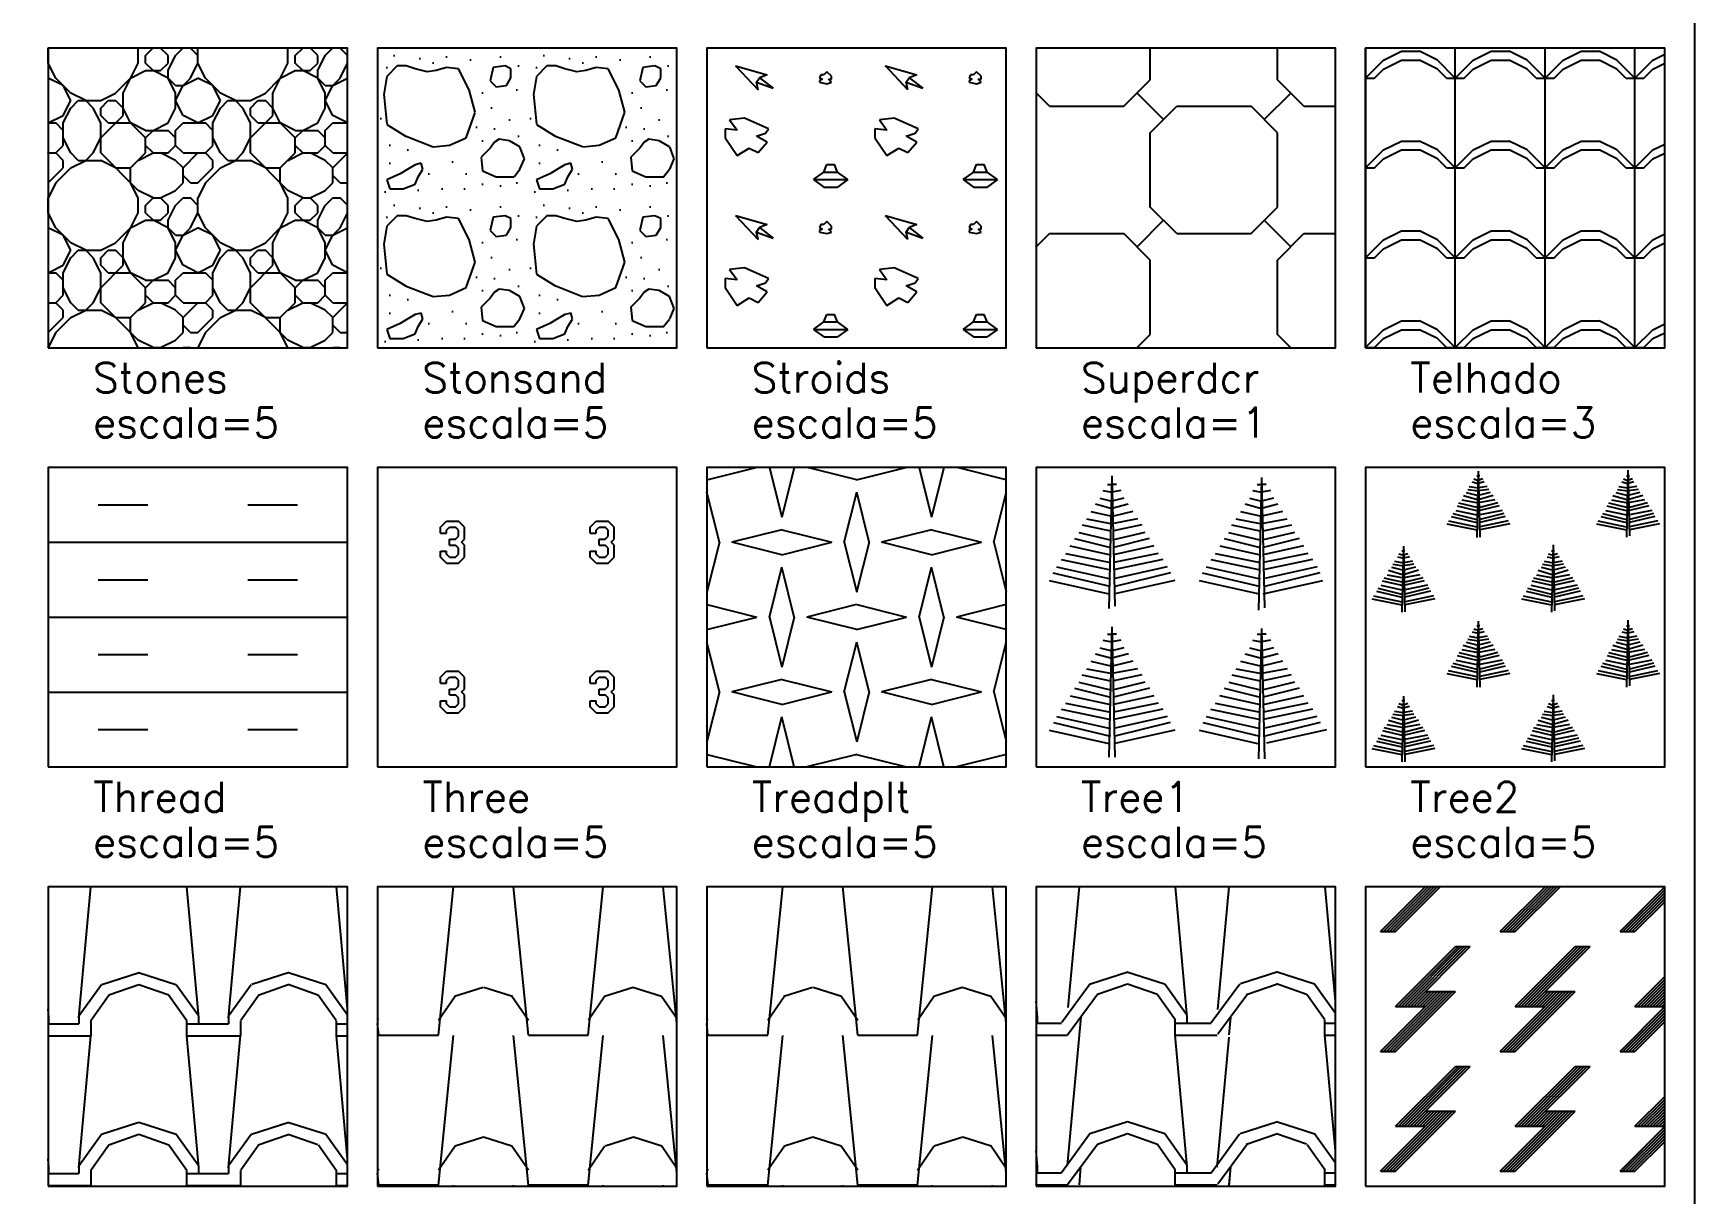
# Model space of a CAD drawing. Header units: inches. Extents: x -1 to 462, y -162 to 137.
# Drawn here: x 164.5 to 220, y -130.2 to -91.5 of the extents above; entities that cross this region are included whole.
import ezdxf

# ---------------------------------------------------------------- set-up
doc = ezdxf.new("R2010")
doc.units = ezdxf.units.IN
doc.header["$MEASUREMENT"] = 0
doc.layers.add('FORMATO', color=7, linetype='Continuous', plot=False)
for name, color, linetype in [('HATCH', 7, 'Continuous'), ('RECTANGLE', 7, 'Continuous'), ('TEXT', 5, 'Continuous')]:
    doc.layers.add(name, color=color, linetype=linetype)
doc.styles.add('nr', font='simplex.shx')

msp = doc.modelspace()

# ---------------------------------------------------------------- hatches: boundary and pattern name
at = {"layer": 'HATCH'}
h = msp.add_hatch(dxfattribs=at)
h.set_pattern_fill('STONES', color=256, scale=5, style=0)
h.set_pattern_definition([(0, (168.5, -102), (0, 5), [0.25, -0.75, 0.25, -3.75]), (0, (169.75, -101.5), (0, 5), [0.25, -4.75]), (0, (167.25, -101), (0, 5), [0.5, -4.5]), (0, (166, -100.75), (0, 5), [0.75, -4.25]), (0, (168.5, -100.5), (0, 5), [0.5, -0.5, 0.75, -3.25]), (0, (168.25, -99.75), (0, 5), [0.75, -4.25]), (0, (167, -99.5), (0, 5), [0.75, -1.75, 0.75, -1.75]), (0, (166, -98.75), (0, 5), [0.75, -0.25, 0.25, -3.75]), (0, (169.25, -98.25), (0, 5), [0.25, -4.75]), (0, (168.25, -97.75), (0, 5), [0.5, -4.5]), (90, (165, -97.5), (-5, 3.061515884555943e-16), [0.5, -4.5]), (90, (165.5, -101), (-5, 3.061515884555943e-16), [0.25, -0.5, 0.75, -3.5]), (90, (166.75, -100.5), (-5, 3.061515884555943e-16), [1, -0.25, 0.25, -3.5]), (90, (167.5, -99.25), (-5, 3.061515884555943e-16), [0.75, -4.25]), (90, (167.75, -101.5), (-5, 3.061515884555943e-16), [0.5, -4.5]), (90, (168, -97.5), (-5, 3.061515884555943e-16), [0.5, -4.5]), (90, (168.25, -100.5), (-5, 3.061515884555943e-16), [0.5, -2.5, 0.25, -1.75]), (90, (169, -98), (-5, 3.061515884555943e-16), [0.25, -0.25, 0.25, -4.25]), (90, (169.25, -100.25), (-5, 3.061515884555943e-16), [0.5, -0.75, 0.5, -3.25]), (90, (169.5, -101.5), (-5, 3.061515884555943e-16), [0.5, -4.5]), (45, (165.25, -101.5), (5.551115123125783e-16, 5.000000000095124), [0.707105, -1.4142135, 1.06066, -3.88908931]), (45, (165, -101.5), (5.551115123125783e-16, 5.000000000095124), [0.7071067809999999, -6.36396103]), (45, (167.75, -101), (5.551115123125783e-16, 5.000000000095124), [0.7071067809999999, -6.36396103]), (45, (167.25, -98.5), (5.551115123125783e-16, 5.000000000095124), [0.7071067809999999, -6.36396103]), (45, (169.5, -101), (5.551115123125783e-16, 5.000000000095124), [0.7071067809999999, -6.36396103]), (45, (165.25, -100.5), (5.551115123125783e-16, 5.000000000095124), [0.3535533906, -6.717514420000001]), (45, (165.75, -99), (5.551115123125783e-16, 5.000000000095124), [0.3535533906, -6.717514420000001]), (45, (166.25, -100.75), (5.551115123125783e-16, 5.000000000095124), [0.3535533906, -6.717514420000001]), (45, (166.75, -99), (5.551115123125783e-16, 5.000000000095124), [0.3535533906, -6.717514420000001]), (45, (168.25, -100), (5.551115123125783e-16, 5.000000000095124), [0.3535533906, -6.717514420000001]), (45, (168.25, -97.25), (5.551115123125783e-16, 5.000000000095124), [0.3535533906, -6.717514420000001]), (45, (168.75, -97.75), (5.551115123125783e-16, 5.000000000095124), [0.3535533906, -6.717514420000001]), (45, (169, -100.5), (5.551115123125783e-16, 5.000000000095124), [0.3535533906, -6.717514420000001]), (45, (169.25, -101.75), (5.551115123125783e-16, 5.000000000095124), [0.3535533906, -6.717514420000001]), (45, (169.25, -99.75), (5.551115123125783e-16, 5.000000000095124), [0.3535533906, -6.717514420000001]), (45, (169.25, -97.25), (5.551115123125783e-16, 5.000000000095124), [0.3535533906, -6.717514420000001]), (45, (169.5, -98.25), (5.551115123125783e-16, 5.000000000095124), [0.3535533906, -6.717514420000001]), (135, (168.5, -97.75), (-5.000000000095124, 5.551115123125783e-16), [0.3535533906, -6.717514420000001]), (135, (169, -97.25), (-5.000000000095124, 5.551115123125783e-16), [0.3535533906, -6.717514420000001]), (135, (169.25, -98.25), (-5.000000000095124, 5.551115123125783e-16), [0.3535533906, -6.717514420000001]), (135, (170, -97.25), (-5.000000000095124, 5.551115123125783e-16), [0.3535533906, -6.717514420000001]), (135, (167.5, -99), (-5.000000000095124, 5.551115123125783e-16), [0.3535533906, -6.717514420000001]), (135, (167, -99.5), (-5.000000000095124, 5.551115123125783e-16), [0.3535533906, -6.717514420000001]), (135, (165.5, -100.75), (-5.000000000095124, 5.551115123125783e-16), [0.3535533906, -6.717514420000001]), (135, (166, -100.75), (-5.000000000095124, 5.551115123125783e-16), [0.3535533906, -6.717514420000001]), (135, (166.5, -99), (-5.000000000095124, 5.551115123125783e-16), [0.3535533906, -6.717514420000001]), (135, (165.5, -99.75), (-5.000000000095124, 5.551115123125783e-16), [0.3535533906, -6.717514420000001]), (135, (168.5, -100.5), (-5.000000000095124, 5.551115123125783e-16), [0.3535533906, -6.717514420000001]), (135, (169.25, -100), (-5.000000000095124, 5.551115123125783e-16), [0.3535533906, -6.717514420000001]), (135, (169.5, -101), (-5.000000000095124, 5.551115123125783e-16), [0.3535533906, -6.717514420000001]), (135, (169.5, -100.5), (-5.000000000095124, 5.551115123125783e-16), [0.3535533906, -6.717514420000001]), (135, (169.75, -101.5), (-5.000000000095124, 5.551115123125783e-16), [0.3535533906, -6.717514420000001]), (135, (165.75, -98.5), (-5.000000000095124, 5.551115123125783e-16), [0.7071067809999999, -6.36396103]), (135, (168.25, -100), (-5.000000000095124, 5.551115123125783e-16), [0.7071067809999999, -6.36396103]), (135, (168, -101.75), (-5.000000000095124, 5.551115123125783e-16), [1.767766953, -5.30330086]), (26.56505119999999, (165, -99.5), (5.00000000000047, 2.000322685269396e-09), [0.5589999999999999, -10.62133989]), (26.56505119999999, (165.75, -101), (5.00000000000047, 2.000322685269396e-09), [0.5589999999999999, -10.62133989]), (26.56505119999999, (166.75, -98.75), (5.00000000000047, 2.000322685269396e-09), [0.5589999999999999, -10.62133989]), (26.56505119999999, (168.75, -102), (5.00000000000047, 2.000322685269396e-09), [0.5589999999999999, -10.62133989]), (26.56505119999999, (168, -100.75), (5.00000000000047, 2.000322685269396e-09), [0.5589999999999999, -10.62133989]), (26.56505119999999, (168.5, -99.75), (5.00000000000047, 2.000322685269396e-09), [0.5589999999999999, -10.62133989]), (26.56505119999999, (167.75, -98), (5.00000000000047, 2.000322685269396e-09), [0.5589999999999999, -10.62133989]), (26.56505119999999, (169.5, -98.25), (5.00000000000047, 2.000322685269396e-09), [0.5589999999999999, -10.62133989]), (63.43494880000001, (165.5, -99.5), (2.000322407713639e-09, 5.000000000000471), [0.5589999999999999, -10.62133989]), (63.43494880000001, (165.5, -99.25), (2.000322407713639e-09, 5.000000000000471), [0.5589999999999999, -10.62133989]), (63.43494880000001, (167.5, -98.5), (2.000322407713639e-09, 5.000000000000471), [1.118, -10.062339885]), (63.43494880000001, (169.25, -98.75), (2.000322407713639e-09, 5.000000000000471), [0.5589999999999999, -10.62133989]), (63.43494880000001, (169, -99.5), (2.000322407713639e-09, 5.000000000000471), [0.5589999999999999, -10.62133989]), (63.43494880000001, (166.5, -100.5), (2.000322407713639e-09, 5.000000000000471), [0.5589999999999999, -10.62133989]), (63.43494880000001, (169, -97.75), (2.000322407713639e-09, 5.000000000000471), [0.5589999999999999, -10.62133989]), (63.43494880000001, (169.75, -98), (2.000322407713639e-09, 5.000000000000471), [0.5589999999999999, -10.62133989]), (116.5650512, (165.25, -98), (-2.000324073048176e-09, 5.00000000000047), [0.5589999999999998, -10.62133989]), (116.5650512, (168, -102), (-2.000324073048176e-09, 5.00000000000047), [0.5589999999999998, -10.62133989]), (116.5650512, (165.75, -98.75), (-2.000324073048176e-09, 5.00000000000047), [0.5589999999999998, -10.62133989]), (116.5650512, (169.5, -99.25), (-2.000324073048176e-09, 5.00000000000047), [0.5589999999999998, -10.62133989]), (116.5650512, (167.75, -99.5), (-2.000324073048176e-09, 5.00000000000047), [0.5589999999999998, -10.62133989]), (116.5650512, (169.25, -98.5), (-2.000324073048176e-09, 5.00000000000047), [0.5589999999999998, -10.62133989]), (116.5650512, (166.75, -99.5), (-2.000324073048176e-09, 5.00000000000047), [0.5589999999999998, -10.62133989]), (116.5650512, (165.75, -100.5), (-2.000324073048176e-09, 5.00000000000047), [0.5589999999999998, -10.62133989]), (153.4349488, (165.5, -98.25), (-5.00000000000047, 2.000322962825152e-09), [0.5589999999999999, -10.62133989]), (153.4349488, (167.25, -101), (-5.00000000000047, 2.000322962825152e-09), [0.5589999999999999, -10.62133989]), (153.4349488, (166.25, -98.75), (-5.00000000000047, 2.000322962825152e-09), [0.5589999999999999, -10.62133989]), (153.4349488, (169.25, -100.75), (-5.00000000000047, 2.000322962825152e-09), [0.5589999999999999, -10.62133989]), (153.4349488, (168.5, -102), (-5.00000000000047, 2.000322962825152e-09), [0.5589999999999999, -10.62133989]), (153.4349488, (169, -98), (-5.00000000000047, 2.000322962825152e-09), [0.5589999999999999, -10.62133989]), (153.4349488, (168.25, -99.75), (-5.00000000000047, 2.000322962825152e-09), [0.5589999999999999, -10.62133989]), (153.4349488, (165.5, -98.25), (-5.00000000000047, 2.000322962825152e-09), [0.5589999999999999, -10.62133989]), (153.4349488, (170, -99.5), (-5.00000000000047, 2.000322962825152e-09), [0.5589999999999999, -10.62133989]), (243.4349488, (165.25, -101.5), (-2.000321019934859e-09, -5.00000000000047), [0.5589999999999999, -10.62133989])])
h.paths.add_polyline_path([(165, -102), (175, -102), (175, -92), (165, -92)])
h = msp.add_hatch(dxfattribs=at)
h.set_pattern_fill('STONSAND', color=256, scale=5, style=0, pattern_type=2)
h.set_pattern_definition([(0, (177.35, -101.75), (0, 5), [0, -5]), (0, (178.9, -101.7), (0, 5), [0, -5]), (0, (180.7, -99.95), (0, 5), [0, -5]), (0, (180.1, -97.3), (0, 5), [0, -5]), (0, (180.7, -97.6), (0, 5), [0, -5]), (0, (180.65, -98.4), (0, 5), [0, -5]), (0, (179.1, -97.4), (0, 5), [0, -5]), (0, (178.3, -97.3), (0, 5), [0, -5]), (0, (177.85, -97.5), (0, 5), [0, -5]), (0, (177.4, -97.35), (0, 5), [0, -5]), (0, (179.5, -98.5), (0, 5), [0, -5]), (0, (179.8, -99), (0, 5), [0, -5]), (0, (180.4, -99.4), (0, 5), [0, -5]), (0, (179.9, -99.7), (0, 5), [0, -5]), (0, (179.5, -100.1), (0, 5), [0, -5]), (0, (179.3, -99.65), (0, 5), [0, -5]), (0, (176.25, -101.8), (0, 5), [0, -5]), (0, (176.1, -99.35), (0, 5), [0, -5]), (0, (176.55, -97.25), (0, 5), [0, -5]), (0, (176.3, -97.65), (0, 5), [0, -5]), (0, (176.4, -100.25), (0, 5), [0, -5]), (0, (177, -100.4), (0, 5), [0, -5]), (0, (176.4, -100.85), (0, 5), [0, -5]), (0, (178.15, -101.7), (0, 5), [0, -5]), (0, (180.65, -101.5), (0, 5), [0, -5]), (0, (180.1, -101.6), (0, 5), [0, -5]), (0, (179.5, -101.55), (0, 5), [0, -5]), (0, (178.95, -101.2), (0, 5), [0, -5]), (0, (178.5, -100.8), (0, 5), [0, -5]), (0, (177.7, -101.2), (0, 5), [0, -5]), (203.9625, (176.75, -101.2), (-10.00000025444148, -5.000004563287456), [0.492445, -48.751845]), (210.9638, (177, -101.05), (-14.99999011143999, -10.00001241770366), [0.2915499999999999, -28.86320999999999]), (210.9638, (177.25, -100.9), (-14.99999011143999, -10.00001241770366), [0.2915499999999999, -28.86320999999999]), (194.0362, (177.45, -100.85), (-15.0000027299487, -4.999990286806225), [0.2061549999999999, -20.409375]), (104.0362, (177.5, -101.05), (-4.999990286806223, 15.0000027299487), [0.206155, -20.409375]), (59.03620000000001, (177.35, -101.3), (5.000006819261495, 9.999998959523122), [0.2915499999999999, -28.86320999999999]), (68.1986, (177.25, -101.55), (4.999999552503244, 15.00000136505385), [0.26926, -26.656565]), (20.556, (176.85, -101.7), (25.00000922271211, 9.999979982107936), [0.4272, -42.29281999999998]), (0, (176.4, -101.7), (5, 5), [0.45, -4.55]), (288.4349, (176.3, -101.4), (4.99999201611354, -10.00000217296481), [0.31623, -15.49516]), (187.125, (180.25, -97.6), (-35.00000189922642, -4.999991409469834), [0.403115, -39.908175]), (153.4349, (180.45, -97.7), (-5.00000005031209, 2.024535762923385e-06), [0.223605, -10.956735]), (90, (180.45, -98), (-4.999999999999999, 5), [0.3, -4.699999999999999]), (59.03620000000001, (180.3, -98.25), (5.000006819261495, 9.999998959523122), [0.2915499999999999, -28.86320999999999]), (8.1301, (179.95, -98.3), (29.9999988823056, 4.999996779077716), [0.353555, -35.00178500000001]), (315, (179.75, -98.1), (5.00000154724476, -1.110223024625157e-15), [0.282845, -6.788225]), (257.4712, (179.85, -97.65), (-4.999998015224458, -25.00000160204548), [0.460975, -45.636745]), (233.1301, (179.9, -100.15), (-10.00000061631659, -14.99999958912225), [0.25, -24.75]), (213.6901, (180.05, -100.05), (-4.999995397357017, -5.000001065140751), [0.18028, -17.84748]), (171.8699, (180.4, -100.1), (-4.999997304604127, 1.20877480844217e-06), [0.353555, -35.00178500000001]), (150.2551, (180.75, -100.3), (-9.999998059873885, 5.000001559876611), [0.403115, -39.908175]), (110.556, (180.9, -100.7), (-9.999979982107936, 25.00000922271211), [0.4272, -42.29281999999999]), (66.80140000000002, (180.75, -101.05), (10.00000662632428, 24.99999865333537), [0.38079, -37.698075]), (51.3402, (180.55, -101.3), (14.99999500082964, 20.0000014192996), [0.320155, -31.695465]), (0, (179.95, -101.3), (5, 5), [0.6, -4.4]), (336.0375, (179.5, -101.1), (34.99999680256443, -15.0000044985495), [0.4924449999999999, -48.751845]), (276.3402, (179.45, -100.65), (5.000007894798452, -39.99999701303211), [0.45277, -44.824155]), (225, (179.75, -100.35), (-5.551115123125783e-16, -5.000001547244761), [0.424265, -6.646805000000001]), (180, (176.95, -97.6), (-5.000000000000001, -4.999999999999999), [0.3, -4.699999999999999]), (161.5651, (177.25, -97.7), (-4.999998956178978, -5.841741639311948e-06), [0.3162300000000001, -15.49516]), (165.9638, (177.65, -97.8), (-5.000002879359164, -5.005972489174892e-06), [0.41231, -20.20322]), (189.4623, (177.95, -97.75), (-25.00000386847653, -4.999990696012177), [0.30414, -30.109675]), (195.9454, (178.3, -97.65), (-14.99999918361238, -5.000003209586752), [0.364005, -36.036545]), (172.875, (178.7, -97.7), (-5.00000077627173, -2.667058394897892e-06), [0.403115, -39.908175]), (116.5651, (179.05, -98.4), (-5.000006546981903, 4.999995789704538), [0.782625, -10.397715]), (104.9314, (179.25, -99.15), (-14.99998476989071, 55.00000267462763), [0.7762100000000001, -76.84466499999999]), (70.56, (178.95, -100), (4.999990777354507, 15.00000244802963), [0.9013899999999998, -89.23739499999998]), (24.444, (178.4, -100.25), (9.999995661892498, 5.000009972245676), [0.60415, -59.81108]), (5.194400000000001, (177.85, -100.3), (50.00000335022446, 4.999976123497246), [0.5522699999999999, -54.674535]), (338.7495, (176.95, -99.95), (65.0000021684466, -24.99999386131201), [0.96566, -95.60038]), (328.3925, (176.3, -99.55), (25.00000071503945, -15.00000014426757), [0.7632149999999999, -75.55846999999999]), (275.7106, (176.2, -98.55), (5.000006573331436, -44.99999711747927), [1.00499, -49.24439]), (260.5377, (176.3, -97.95), (1.93801598491472e-06, -5.00000038609211), [0.608275, -29.805535]), (225, (176.65, -97.6), (-5.551115123125783e-16, -5.000001547244761), [0.494975, -6.576095])])
h.paths.add_polyline_path([(176, -102), (186, -102), (186, -92), (176, -92)])
h = msp.add_hatch(dxfattribs=at)
h.set_pattern_fill('STROIDS', color=256, scale=5, style=0, pattern_type=2)
h.set_pattern_definition([(305.5377, (187.75, -99.4), (15.00000786765314, -19.99999124013668), [0.430115, -42.58150999999999]), (172.875, (188, -99.75), (35.00000189922642, -4.999991409469827), [0.403115, -39.908175]), (270, (187.6, -99.7), (4.999999999999999, -5.000000000000001), [0.3, -4.699999999999999]), (303.6901, (187.6, -100), (-5.000006672535954, 9.999997788855802), [0.7211099999999999, -17.306645]), (32.00540000000001, (188, -100.6), (-24.99999472393775, -15.00000552688847), [0.4717, -46.698205]), (333.4349, (188.4, -100.35), (-4.999995789704538, 5.000006546981903), [0.33541, -10.84493]), (49.3987, (188.7, -100.5), (25.00000210618546, 29.99999509077873), [0.460975, -45.636745]), (150.2551, (189, -100.15), (24.99999650421557, -15.00001048956497), [0.403115, -39.908175]), (18.4349, (188.65, -99.95), (10.00000217296481, 4.99999201611354), [0.31623, -15.49516]), (56.3099, (188.95, -99.85), (5.000006672535959, 9.9999977888558), [0.18028, -17.84748]), (156.3706, (189.05, -99.7), (44.9999902885254, -20.00001755148342), [0.87321, -86.448035]), (185.7106, (188.25, -99.35), (-44.99999711747926, -5.00000657333146), [0.502495, -49.746885]), (0, (190.55, -101.4), (5, 5), [1.15, -3.85]), (324.4623, (190.55, -101.4), (-19.99999124013668, 15.00000786765314), [0.430115, -42.58150999999999]), (35.53769999999999, (190.55, -101.4), (19.99999124013667, 15.00000786765315), [0.430115, -42.58150999999999]), (144.4623, (191.7, -101.4), (19.99999124013667, -15.00000786765315), [0.430115, -42.58150999999999]), (215.5377, (191.7, -101.4), (-19.99999124013667, -15.00000786765316), [0.430115, -42.58150999999999]), (0, (190.9, -101.65), (5, 5), [0.45, -4.55]), (0, (190.9, -101.15), (5, 5), [0.45, -4.55]), (111.8014, (191.35, -101.15), (4.999999552503246, -15.00000136505385), [0.2692599999999999, -26.656565]), (68.1986, (190.9, -101.15), (4.999999552503244, 15.00000136505385), [0.26926, -26.656565]), (0, (191, -100.9), (5, 5), [0.25, -4.75]), (18.4349, (191, -98.2), (10.00000217296481, 4.99999201611354), [0.158115, -15.653275]), (348.6901, (190.75, -98.15), (-20.00000376115476, 4.999988160808042), [0.25495, -25.240145]), (270, (190.75, -98.1), (4.999999999999999, -5.000000000000001), [0.05, -4.95]), (206.5651, (190.85, -98.05), (-4.999995789704538, -5.000006546981903), [0.111805, -11.068535]), (333.4349, (190.75, -98), (-4.999995789704538, 5.000006546981903), [0.111805, -11.068535]), (243.4349, (190.8, -97.9), (5.000006546981903, 4.999995789704539), [0.111805, -11.068535]), (180, (190.9, -97.9), (-5.000000000000001, -4.999999999999999), [0.1, -4.9]), (225, (191, -97.8), (-5.551115123125783e-16, -5.000001547244761), [0.14142, -6.929645000000001]), (135, (191.15, -97.95), (-5.00000154724476, 0), [0.21213, -6.858935000000001]), (90, (191.15, -98.05), (-4.999999999999999, 5), [0.1, -4.9]), (0, (191.05, -98.05), (5, 5), [0.1, -4.9]), (135, (191.15, -98.15), (-5.00000154724476, 0), [0.14142, -6.929645000000001]), (344.0546, (187.95, -97.6), (20.00000063326075, -4.999999446481906), [1.092015, -35.30853500000001]), (201.8014, (189, -97.9), (15.00000136505385, 4.999999552503245), [0.26926, -26.656565]), (313.1524, (187.95, -97.6), (-70.00001416941095, 74.99998768754278), [1.096585, -108.561975]), (101.3099, (188.7, -98.4), (-4.999988160808027, 20.00000376115476), [0.25495, -25.240145]), (56.3099, (188.65, -98.15), (5.000006672535959, 9.9999977888558), [0.18028, -17.84748]), (340.0169000000001, (188.65, -98.15), (-40.00000329407536, 14.99999726998596), [0.585235, -57.938265]), (322.125, (188.75, -98), (-24.99999549693607, 20.00000932445973), [0.57009, -56.438685])])
h.paths.add_polyline_path([(187, -102), (197, -102), (197, -92), (187, -92)])
h = msp.add_hatch(dxfattribs=at)
h.set_pattern_fill('SUPERDCR', color=256, style=0, pattern_type=2)
h.set_pattern_definition([(45, (205.174, -98.19200000000001), (-4.24971175493115, 4.249711754931151), [1.25, -4.76]), (45, (201.808, -94.826), (-4.24971175493115, 4.249711754931151), [1.25, -4.76]), (135, (202.692, -98.19200000000001), (-4.249711754931151, -4.24971175493115), [1.25, -4.76]), (135, (206.058, -94.826), (-4.249711754931151, -4.24971175493115), [1.25, -4.76]), (45, (201.366, -98.634), (-4.24971175493115, 4.249711754931151), [1.25, -4.76]), (135, (206.5, -98.634), (-4.249711754931151, -4.24971175493115), [1.25, -4.76]), (0, (202.692, -98.19200000000001), (0, 4.25), [2.482, -1.768]), (90, (201.808, -97.30799999999999), (-4.25, 2.602288501872552e-16), [2.482, -1.768])])
h.paths.add_polyline_path([(198, -102), (208, -102), (208, -92), (198, -92)])
h = msp.add_hatch(dxfattribs=at)
h.set_pattern_fill('TELHADO', color=256, scale=3, style=0, pattern_type=2)
h.set_pattern_definition([(0, (208.7, -102), (0, 3), [0.6000000000000001, -2.4]), (0, (210.2, -101.4), (0, 3), [0.6000000000000001, -2.4]), (0, (210.2, -101.1), (0, 3), [0.6000000000000001, -2.4]), (90, (209, -102), (-3, 1.836909530733566e-16), [3]), (45, (209, -102), (3.33066907387547e-16, 3.000000000057074), [0.8485281, -3.394112586]), (45, (209.3, -102), (3.33066907387547e-16, 3.000000000057074), [0.4242642, -3.818376486]), (135, (209, -102), (-3.000000000057074, 3.33066907387547e-16), [0.8485281, -3.394112586]), (135, (211.7, -102), (-3.000000000057074, 3.33066907387547e-16), [0.4242642, -3.818376486]), (26.56505119999999, (209.6, -101.7), (2.999999999329461, 2.541834243086072e-09), [0.6708, -6.037403931]), (153.4349488, (208.4, -101.7), (-2.999999999329462, 2.541834409619526e-09), [0.6708, -6.037403931]), (26.56505119999999, (209.6, -101.4), (2.999999999329461, 2.541834243086072e-09), [0.6708, -6.037403931]), (153.4349488, (208.4, -101.4), (-2.999999999329462, 2.541834409619526e-09), [0.6708, -6.037403931])])
h.paths.add_polyline_path([(209, -102), (219, -102), (219, -92), (209, -92)])
h = msp.add_hatch(dxfattribs=at)
h.set_pattern_fill('THREAD', color=256, scale=5, style=0, pattern_type=2)
h.set_pattern_definition([(0, (165, -116), (0, 2.5), []), (0, (166.6665, -114.75), (0, 2.5), [1.665, -3.33])])
h.paths.add_polyline_path([(165, -116), (175, -116), (175, -106), (165, -106)])
h = msp.add_hatch(dxfattribs=at)
h.set_pattern_fill('THREE', color=256, scale=5, style=0, pattern_type=2)
h.set_pattern_definition([(0, (178.3, -114.2), (5, 5), [0.4, -4.600000000000001]), (0, (178.4, -114), (5, 5), [0.2, -4.8]), (0, (178.1, -113.8), (5, 5), [0.2, -4.8]), (0, (178.4, -113.6), (5, 5), [0.2, -4.8]), (0, (178.4, -113.4), (5, 5), [0.2, -4.8]), (0, (178.1, -113.2), (5, 5), [0.2, -4.8]), (0, (178.4, -113), (5, 5), [0.2, -4.8]), (0, (178.3, -112.8), (5, 5), [0.4, -4.600000000000001]), (90, (178.1, -114), (-4.999999999999999, 5), [0.2, -0.6, 0.2, -4]), (90, (178.3, -113.9), (-4.999999999999999, 5), [0.1, -0.6, 0.1, -4.2]), (90, (178.4, -113.6), (-4.999999999999999, 5), [0.2, -4.8]), (90, (178.7, -113.9), (-4.999999999999999, 5), [0.2, -0.4, 0.2, -4.2]), (90, (178.9, -114), (-4.999999999999999, 5), [0.4, -0.2, 0.4, -4]), (45, (178.7, -114.2), (5.551115123125783e-16, 5.000000000095124), [0.28284271245, -6.7882251]), (45, (178.6, -114), (5.551115123125783e-16, 5.000000000095124), [0.14142135625, -6.929646454999999]), (45, (178.8, -113.5), (5.551115123125783e-16, 5.000000000095124), [0.1414210625, -6.929646454999999]), (45, (178.6, -113.4), (5.551115123125783e-16, 5.000000000095124), [0.1414210625, -6.929646454999999]), (45, (178.3, -113.1), (5.551115123125783e-16, 5.000000000095124), [0.1414210625, -6.929646454999999]), (45, (178.1, -113), (5.551115123125783e-16, 5.000000000095124), [0.28284271245, -6.7882251]), (135, (178.3, -114.2), (-5.000000000095124, 5.551115123125783e-16), [0.28284271245, -6.7882251]), (135, (178.4, -114), (-5.000000000095124, 5.551115123125783e-16), [0.14142135625, -6.929646454999999]), (135, (178.7, -113.7), (-5.000000000095124, 5.551115123125783e-16), [0.14142135625, -6.929646454999999]), (135, (178.9, -113.6), (-5.000000000095124, 5.551115123125783e-16), [0.14142135625, -6.929646454999999]), (135, (178.7, -113.1), (-5.000000000095124, 5.551115123125783e-16), [0.14142135625, -6.929646454999999]), (135, (178.9, -113), (-5.000000000095124, 5.551115123125783e-16), [0.28284271245, -6.7882251])])
h.paths.add_polyline_path([(176, -116), (186, -116), (186, -106), (176, -106)])
h = msp.add_hatch(dxfattribs=at)
h.set_pattern_fill('TREADPLT', color=256, scale=5, style=0, pattern_type=2)
h.set_pattern_definition([(14.03624347, (189.5, -113.916666665), (7.499999817369343, 2.49999995454275), [1.717960636, -18.897566995]), (75.96375653, (191.583333335, -113.5), (2.49999995454275, 7.499999817369343), [1.717960636, -18.897566995]), (104.03624347, (187.416666665, -113.5), (-2.499999954542749, 7.499999817369343), [1.717960636, -18.897566995]), (165.96375653, (189.5, -113.916666665), (-7.499999817369344, 2.499999954542747), [1.717960636, -18.897566995]), (194.03624347, (189.5, -113.083333335), (-7.499999817369343, -2.499999954542749), [1.717960636, -18.897566995]), (255.96375653, (187.416666665, -113.5), (-2.499999954542751, -7.499999817369343), [1.717960636, -18.897566995]), (284.03624347, (191.583333335, -113.5), (2.499999954542748, -7.499999817369344), [1.717960636, -18.897566995]), (345.96375653, (189.5, -113.083333335), (7.499999817369343, -2.499999954542751), [1.717960636, -18.897566995])])
h.paths.add_polyline_path([(187, -116), (197, -116), (197, -106), (187, -106)])
h = msp.add_hatch(dxfattribs=at)
h.set_pattern_fill('TREE1', color=256, scale=5, style=0, pattern_type=2)
h.set_pattern_definition([(192.6804, (202.6, -114.8), (-154.9999911352326, -35.00004368331427), [2.05, -202.95]), (193.6713000000001, (202.45, -114.55), (-20.00000100092109, -4.999996127826523), [1.903945, -188.490385]), (192.5288, (202.35, -114.35), (-20.00000239237326, -4.999996518670159), [1.84391, -44.253815]), (191.9761, (202.2, -114.1), (-70.0000071278709, -14.99995772949862), [1.686715, -166.984565]), (191.3099, (202.05, -113.9), (-20.00000376115476, -4.999988160808026), [1.529705, -23.96539]), (192.5288, (201.9, -113.65), (-20.00000239237326, -4.999996518670159), [1.38293, -44.71479000000001]), (194.0362, (201.75, -113.4), (-15.0000027299487, -4.999990286806225), [1.23693, -19.378595]), (193.3925, (201.6, -113.2), (-19.99999804836566, -4.999999824039486), [1.07935, -106.855815]), (191.8887, (201.5, -112.95), (-69.99998650524672, -15.00005267624425), [0.9708249999999999, -96.11161499999999]), (190.6197, (201.35, -112.75), (-24.99999333876092, -5.000021481397341), [0.8139400000000001, -80.58016]), (192.9946, (201.2, -112.5), (-20.00000024494299, -4.999992990185634), [0.667085, -66.041235]), (195.2551000000001, (201.05, -112.25), (-35.00000512500307, -9.999990108933053), [0.5700899999999999, -56.43868499999999]), (194.0362, (200.9, -112.05), (-15.0000027299487, -4.999990286806225), [0.4123099999999999, -20.20322]), (189.4623, (200.8, -111.8), (-25.00000386847653, -4.999990696012177), [0.30414, -30.109675]), (180, (200.65, -111.6), (-5.000000000000001, -4.999999999999999), [0.15, -4.85]), (271.3169, (200.5, -111.35), (4.999952386605736, -215.0000021063357), [4.35115, -430.7637800000001]), (268.6831, (200.5, -111.35), (-4.999953487327197, -220.0000027113855), [4.351149999999999, -430.76378]), (0, (200.35, -111.6), (5, 5), [0.15, -4.85]), (350.5377, (200.2, -111.8), (5.00000038609211, 1.938015984637165e-06), [0.30414, -30.109675]), (345.9638, (200.1, -112.05), (5.000002879359165, 5.005972490701449e-06), [0.41231, -20.20322]), (344.7448999999999, (199.95, -112.25), (20.00000338452548, -4.999992922804399), [0.5700899999999999, -56.43868499999999]), (347.0054, (199.8, -112.5), (45.00000383874698, -9.999987887891727), [0.667085, -66.041235]), (349.3803, (199.65, -112.75), (54.99999202309083, -10.00004041559191), [0.81394, -80.58015999999999]), (348.1113, (199.5, -112.95), (24.99999474303553, -5.000016032518856), [0.9708249999999999, -96.11161499999999]), (346.6075, (199.4, -113.2), (85.0000002666138, -20.000004124591), [1.07935, -106.855815]), (345.9638, (199.25, -113.4), (5.000002879359165, 5.005972490701449e-06), [1.23693, -19.378595]), (347.4712000000001, (199.1, -113.65), (25.00000160204548, -4.99999801522446), [1.38293, -44.71479000000001]), (348.6901, (198.95, -113.9), (5.000001457541944, 1.85331301791325e-06), [1.529705, -23.96539]), (348.0239, (198.8, -114.1), (95.00000982067654, -19.99994822901321), [1.686715, -166.984565]), (347.4712000000001, (198.65, -114.35), (25.00000160204548, -4.99999801522446), [1.84391, -44.253815]), (346.6755000000001, (198.55, -114.55), (85.00000842186479, -19.9999549641153), [1.95256, -193.30368]), (347.3195999999999, (198.4, -114.8), (44.99999589926468, -10.00001394110342), [2.05, -202.95])])
h.paths.add_polyline_path([(198, -116), (208, -116), (208, -106), (198, -106)])
h = msp.add_hatch(dxfattribs=at)
h.set_pattern_fill('TREE2', color=256, scale=5, style=0, pattern_type=2)
h.set_pattern_definition([(348.6901, (211.7, -112.9), (5.000001457541944, 1.85331301791325e-06), [1.019805, -24.475295]), (348.1113, (211.75, -112.8), (24.99999474303553, -5.000016032518856), [0.9708249999999999, -96.11161499999999]), (346.7595, (211.85, -112.65), (65.0000044821567, -14.99997637920259), [0.87321, -86.448035]), (345.9638, (211.9, -112.55), (5.000002879359165, 5.005972490701449e-06), [0.8246199999999999, -19.790905]), (347.9052, (212, -112.45), (24.99999544534008, -5.000018706587531), [0.71589, -70.873215]), (347.0054, (212.05, -112.3), (45.00000383874698, -9.999987887891727), [0.667085, -66.041235]), (347.0054, (212.1, -112.2), (45.00000383874698, -9.999987887891727), [0.667085, -66.041235]), (349.6952, (212.2, -112.1), (30.00000480423951, -4.999974377679953), [0.559015, -55.34268]), (343.3008, (212.25, -111.95), (35.00000936660109, -9.999971533712532), [0.522015, -51.679515]), (345.9638, (212.35, -111.85), (5.000002879359165, 5.005972490701449e-06), [0.41231, -20.20322]), (351.8699, (212.4, -111.75), (4.999997304604127, -1.208774813299396e-06), [0.353555, -35.00178500000001]), (350.5377, (212.45, -111.65), (5.00000038609211, 1.938015984637165e-06), [0.30414, -30.109675]), (345.9638, (212.55, -111.5), (5.000002879359165, 5.005972490701449e-06), [0.206155, -20.409375]), (341.5651, (212.6, -111.4), (4.999998956178978, 5.841741636536391e-06), [0.158115, -15.653275]), (0, (212.7, -111.3), (5, 5), [0.05, -4.95]), (268.698, (212.75, -111.15), (-6.175023748392766e-06, -5.000000776008626), [2.200569999999999, -217.856245]), (271.3020000000001, (212.75, -111.15), (5.000175529988319, -214.9999942473844), [2.20057, -217.856245]), (180, (212.8, -111.3), (-5.000000000000001, -4.999999999999999), [0.05, -4.95]), (198.4349, (212.9, -111.4), (-10.00000217296481, -4.99999201611354), [0.158115, -15.653275]), (194.0362, (212.95, -111.5), (-15.0000027299487, -4.999990286806225), [0.2061549999999999, -20.409375]), (189.4623, (213.05, -111.65), (-25.00000386847653, -4.999990696012177), [0.30414, -30.109675]), (188.1301, (213.1, -111.75), (-29.9999988823056, -4.999996779077708), [0.353555, -35.00178500000001]), (194.0362, (213.15, -111.85), (-15.0000027299487, -4.999990286806225), [0.4123099999999999, -20.20322]), (196.6992, (213.25, -111.95), (-15.00000456570891, -4.999990570407274), [0.522015, -51.679515]), (190.3048, (213.3, -112.1), (-25.00000385950415, -4.999981116127129), [0.559015, -55.34268]), (194.0362, (213.4, -112.2), (-15.0000027299487, -4.999990286806225), [0.6184649999999999, -19.99706]), (192.9946, (213.45, -112.3), (-20.00000024494299, -4.999992990185634), [0.667085, -66.041235]), (191.3099, (213.55, -112.45), (-20.00000376115476, -4.999988160808026), [0.764855, -24.730245]), (194.0362, (213.6, -112.55), (-15.0000027299487, -4.999990286806225), [0.8246199999999998, -19.790905]), (193.2405, (213.65, -112.65), (-20.00000151281229, -4.99999385090684), [0.87321, -86.448035]), (191.8887, (213.75, -112.8), (-69.99998650524672, -15.00005267624425), [0.9708249999999999, -96.11161499999999]), (191.3099, (213.8, -112.9), (-20.00000376115476, -4.999988160808026), [1.019805, -24.475295]), (191.3099, (211.3, -115.4), (-20.00000376115476, -4.999988160808026), [1.019805, -24.475295]), (191.8887, (211.25, -115.3), (-69.99998650524672, -15.00005267624425), [0.9708249999999999, -96.11161499999999]), (193.2405, (211.15, -115.15), (-20.00000151281229, -4.99999385090684), [0.87321, -86.448035]), (194.0362, (211.1, -115.05), (-15.0000027299487, -4.999990286806225), [0.8246199999999998, -19.790905]), (191.3099, (211.05, -114.95), (-20.00000376115476, -4.999988160808026), [0.764855, -24.730245]), (192.9946, (210.95, -114.8), (-20.00000024494299, -4.999992990185634), [0.667085, -66.041235]), (194.0362, (210.9, -114.7), (-15.0000027299487, -4.999990286806225), [0.6184649999999999, -19.99706]), (190.3048, (210.8, -114.6), (-25.00000385950415, -4.999981116127129), [0.559015, -55.34268]), (196.6992, (210.75, -114.45), (-15.00000456570891, -4.999990570407274), [0.522015, -51.679515]), (194.0362, (210.65, -114.35), (-15.0000027299487, -4.999990286806225), [0.4123099999999999, -20.20322]), (188.1301, (210.6, -114.25), (-29.9999988823056, -4.999996779077708), [0.353555, -35.00178500000001]), (189.4623, (210.55, -114.15), (-25.00000386847653, -4.999990696012177), [0.30414, -30.109675]), (194.0362, (210.45, -114), (-15.0000027299487, -4.999990286806225), [0.2061549999999999, -20.409375]), (198.4349, (210.4, -113.9), (-10.00000217296481, -4.99999201611354), [0.158115, -15.653275]), (180, (210.3, -113.8), (-5.000000000000001, -4.999999999999999), [0.05, -4.95]), (271.3020000000001, (210.25, -113.65), (5.000175529988319, -214.9999942473844), [2.20057, -217.856245]), (268.698, (210.25, -113.65), (-6.175023748392766e-06, -5.000000776008626), [2.200569999999999, -217.856245]), (0, (210.2, -113.8), (5, 5), [0.05, -4.95]), (341.5651, (210.1, -113.9), (4.999998956178978, 5.841741636536391e-06), [0.158115, -15.653275]), (345.9638, (210.05, -114), (5.000002879359165, 5.005972490701449e-06), [0.206155, -20.409375]), (350.5377, (209.95, -114.15), (5.00000038609211, 1.938015984637165e-06), [0.30414, -30.109675]), (351.8699, (209.9, -114.25), (4.999997304604127, -1.208774813299396e-06), [0.353555, -35.00178500000001]), (345.9638, (209.85, -114.35), (5.000002879359165, 5.005972490701449e-06), [0.41231, -20.20322]), (343.3008, (209.75, -114.45), (35.00000936660109, -9.999971533712532), [0.522015, -51.679515]), (349.6952, (209.7, -114.6), (30.00000480423951, -4.999974377679953), [0.559015, -55.34268]), (347.0054, (209.6, -114.7), (45.00000383874698, -9.999987887891727), [0.667085, -66.041235]), (347.0054, (209.55, -114.8), (45.00000383874698, -9.999987887891727), [0.667085, -66.041235]), (347.9052, (209.5, -114.95), (24.99999544534008, -5.000018706587531), [0.71589, -70.873215]), (345.9638, (209.4, -115.05), (5.000002879359165, 5.005972490701449e-06), [0.8246199999999999, -19.790905]), (346.7595, (209.35, -115.15), (65.0000044821567, -14.99997637920259), [0.87321, -86.448035]), (348.1113, (209.25, -115.3), (24.99999474303553, -5.000016032518856), [0.9708249999999999, -96.11161499999999]), (348.6901, (209.2, -115.4), (5.000001457541944, 1.85331301791325e-06), [1.019805, -24.475295])])
h.paths.add_polyline_path([(209, -116), (219, -116), (219, -106), (209, -106)])
h = msp.add_hatch(dxfattribs=at)
h.set_pattern_fill('TROOF2', color=256, scale=5, style=0, pattern_type=2)
h.set_pattern_definition([(125.2176, (169.6, -129.5), (35.00000581760105, -49.99999583262125), [1.040435, -103.00283]), (160.71, (169, -128.65), (85.0000259211522, -29.99993247009575), [1.05948, -104.88862]), (199.29, (168, -128.3), (-85.00002592115221, -29.99993247009573), [1.05948, -104.88862]), (234.7824, (167, -128.65), (-35.00000581760109, -49.99999583262123), [1.040435, -103.00283]), (270, (166.4, -129.5), (4.999999999999999, -5.000000000000001), [0.5, -4.5]), (90, (169.6, -130), (-4.999999999999999, 5), [0.5, -4.5]), (0, (169.6, -129.6), (5, 5), [0.4, -4.600000000000001]), (0, (169.6, -130), (5, 5), [0.4, -4.600000000000001]), (125.5377, (170, -129.35), (-15.00000786765315, 19.99999124013668), [1.29035, -41.72128]), (162.2553, (169.25, -128.3), (-109.9999811561959, 35.00005381352707), [1.31244, -129.931605]), (197.7447, (168, -127.9), (109.9999811561959, 35.00005381352705), [1.31244, -129.931605]), (234.4623, (166.75, -128.3), (15.00000786765315, 19.99999124013667), [1.29035, -41.72128]), (270, (166, -129.35), (4.999999999999999, -5.000000000000001), [0.25, -4.75]), (90, (170, -129.6), (-4.999999999999999, 5), [0.25, -4.75]), (0, (165, -129.6), (5, 5), [1, -4]), (0, (165, -130), (5, 5), [1.4, -3.6]), (84.8056, (166, -129.4), (-4.99997612349725, -50.00000335022446), [4.418145000000001, -50.80866]), (95.19439999999999, (170, -129.4), (-4.999976123497244, 50.00000335022446), [4.418145, -50.80866])])
h.paths.add_polyline_path([(165, -130), (175, -130), (175, -120), (165, -120)])
h = msp.add_hatch(dxfattribs=at)
h.set_pattern_fill('TROOF3', color=256, scale=5, style=0, pattern_type=2)
h.set_pattern_definition([(124.5085, (181, -129.5), (-44.99997429457287, 65.00001524594751), [0.970825, -96.111615]), (162.4744, (180.45, -128.7), (-79.99998456358794, 25.00004134156066), [0.996245, -98.62805]), (197.5256000000001, (179.5, -128.4), (79.99998456358794, 25.00004134156068), [0.996245, -98.62805]), (235.4915, (178.55, -128.7), (44.99997429457291, 65.00001524594748), [0.970825, -96.111615]), (180, (178, -130), (-5.000000000000001, -4.999999999999999), [2, -3]), (84.28940000000001, (178, -130), (-5.000006573331458, -44.99999711747927), [5.02494, -45.22444]), (95.7106, (181, -130), (-5.000006573331462, 44.99999711747927), [5.02494, -45.22444])])
h.paths.add_polyline_path([(176, -130), (186, -130), (186, -120), (176, -120)])
h = msp.add_hatch(dxfattribs=at)
h.set_pattern_fill('TROOF4', color=256, scale=5, style=0, pattern_type=2)
h.set_pattern_definition([(124.5085, (192, -129.5), (-44.99997429457287, 65.00001524594751), [0.970825, -96.111615]), (162.4744, (191.45, -128.7), (-79.99998456358794, 25.00004134156066), [0.996245, -98.62805]), (197.5256000000001, (190.5, -128.4), (79.99998456358794, 25.00004134156068), [0.996245, -98.62805]), (235.4915, (189.55, -128.7), (44.99997429457291, 65.00001524594748), [0.970825, -96.111615]), (180, (189, -130), (-5.000000000000001, -4.999999999999999), [2, -3]), (84.28940000000001, (189, -130), (-5.000006573331458, -44.99999711747927), [5.02494, -45.22444]), (95.7106, (192, -130), (-5.000006573331462, 44.99999711747927), [5.02494, -45.22444])])
h.paths.add_polyline_path([(187, -130), (197, -130), (197, -120), (187, -120)])
h = msp.add_hatch(dxfattribs=at)
h.set_pattern_fill('TROOF5', color=256, scale=5, style=0, pattern_type=2)
h.set_pattern_definition([(125.2176, (202.6, -129.5), (35.00000581760105, -49.99999583262125), [1.040435, -103.00283]), (160.71, (202, -128.65), (85.0000259211522, -29.99993247009575), [1.05948, -104.88862]), (199.29, (201, -128.3), (-85.00002592115221, -29.99993247009573), [1.05948, -104.88862]), (233.4711, (200, -128.65), (-85.00009167372424, -114.9999334351238), [1.68003, -166.322945]), (90, (202.6, -130), (-4.999999999999999, 5), [0.5, -4.5]), (0, (202.6, -129.6), (5, 5), [0.4, -4.600000000000001]), (0, (202.6, -130), (5, 5), [0.4, -4.600000000000001]), (125.5377, (203, -129.35), (-15.00000786765315, 19.99999124013668), [1.29035, -41.72128]), (162.2553, (202.25, -128.3), (-109.9999811561959, 35.00005381352707), [1.31244, -129.931605]), (197.7447, (201, -127.9), (109.9999811561959, 35.00005381352705), [1.31244, -129.931605]), (233.8418, (199.75, -128.3), (55.00002012464278, 74.99998328381022), [1.610125, -159.4023]), (90, (203, -129.6), (-4.999999999999999, 5), [0.25, -4.75]), (0, (198, -129.6), (5, 5), [0.8, -4.2]), (0, (198, -130), (5, 5), [1, -4]), (95.19439999999999, (203, -129.4), (-4.999976123497244, 50.00000335022446), [4.418145, -50.80866]), (84.7462, (199, -129.35), (-34.99998204566151, -380.0000028884546), [4.36835, -432.466855]), (85.2364, (199.4, -130), (-4.999957663306299, -55.00000473159793), [0.6020800000000001, -59.60589499999999])])
h.paths.add_polyline_path([(198, -130), (208, -130), (208, -120), (198, -120)])
h = msp.add_hatch(dxfattribs=at)
h.set_pattern_fill('T-STORM', color=256, scale=5, style=0, pattern_type=2)
h.set_pattern_definition([(0, (209.5, -129.5), (0, 4), [0.5, -3.5]), (0, (212, -126), (0, 4), [0.5, -3.5]), (0, (210, -128), (0, 4), [1, -3]), (0, (211, -127.5), (0, 4), [1, -3]), (45, (209.5, -129.5), (2.775557561562891e-16, 3.999999999651835), [2.8284, -2.82845425]), (45, (209.6, -129.5), (2.775557561562891e-16, 3.999999999651835), [2.8284, -2.82845425]), (45, (209.7, -129.5), (2.775557561562891e-16, 3.999999999651835), [2.8284, -2.82845425]), (45, (209.8, -129.5), (2.775557561562891e-16, 3.999999999651835), [2.8284, -2.82845425]), (45, (209.9, -129.5), (2.775557561562891e-16, 3.999999999651835), [2.8284, -2.82845425]), (45, (210, -129.5), (2.775557561562891e-16, 3.999999999651835), [2.8284, -2.82845425]), (45, (210, -128), (2.775557561562891e-16, 3.999999999651835), [2.8284, -2.82845425]), (45, (210.1, -128), (2.775557561562891e-16, 3.999999999651835), [2.8284, -2.82845425]), (45, (210.2, -128), (2.775557561562891e-16, 3.999999999651835), [2.8284, -2.82845425]), (45, (210.3, -128), (2.775557561562891e-16, 3.999999999651835), [2.8284, -2.82845425]), (45, (210.4, -128), (2.775557561562891e-16, 3.999999999651835), [2.8284, -2.82845425]), (45, (210.5, -128), (2.775557561562891e-16, 3.999999999651835), [2.8284, -2.82845425]), (45, (210.6, -128), (2.775557561562891e-16, 3.999999999651835), [0.7071000000000001, -4.94975425]), (45, (210.7, -128), (2.775557561562891e-16, 3.999999999651835), [0.7071000000000001, -4.94975425]), (45, (210.8, -128), (2.775557561562891e-16, 3.999999999651835), [0.7071000000000001, -4.94975425]), (45, (210.9, -128), (2.775557561562891e-16, 3.999999999651835), [0.7071000000000001, -4.94975425])])
h.paths.add_polyline_path([(209, -130), (219, -130), (219, -120), (209, -120)])

# ---------------------------------------------------------------- linework, layer by layer
at = {"layer": 'FORMATO'}
msp.add_lwpolyline([(120, -162), (220, -162), (220, -21), (120, -21)], close=True, dxfattribs=at)
at = {"layer": 'RECTANGLE'}
for points in [[(165, -102), (175, -102), (175, -92), (165, -92)], [(176, -102), (186, -102), (186, -92), (176, -92)], [(187, -102), (197, -102), (197, -92), (187, -92)], [(198, -102), (208, -102), (208, -92), (198, -92)], [(209, -102), (219, -102), (219, -92), (209, -92)], [(165, -116), (175, -116), (175, -106), (165, -106)], [(176, -116), (186, -116), (186, -106), (176, -106)], [(187, -116), (197, -116), (197, -106), (187, -106)], [(198, -116), (208, -116), (208, -106), (198, -106)], [(209, -116), (219, -116), (219, -106), (209, -106)], [(165, -130), (175, -130), (175, -120), (165, -120)], [(176, -130), (186, -130), (186, -120), (176, -120)], [(187, -130), (197, -130), (197, -120), (187, -120)], [(198, -130), (208, -130), (208, -120), (198, -120)], [(209, -130), (219, -130), (219, -120), (209, -120)]]:
    msp.add_lwpolyline(points, close=True, dxfattribs=at)

# ---------------------------------------------------------------- texts
at = {"layer": 'TEXT', "style": 'nr'}
for s, p in [('Stones', (166.5, -103.5)), ('Stonsand', (177.5, -103.5)), ('Stroids', (188.5, -103.5)), ('Superdcr', (199.5, -103.5)), ('Telhado', (210.5, -103.5)), ('escala=5', (166.5, -105)), ('escala=5', (177.5, -105)), ('escala=5', (188.5, -105)), ('escala=1', (199.5, -105)), ('escala=3', (210.5, -105)), ('Thread', (166.5, -117.5)), ('Three', (177.5, -117.5)), ('Treadplt', (188.5, -117.5)), ('Tree1', (199.5, -117.5)), ('Tree2', (210.5, -117.5)), ('escala=5', (166.5, -119)), ('escala=5', (177.5, -119)), ('escala=5', (188.5, -119)), ('escala=5', (199.5, -119)), ('escala=5', (210.5, -119))]:
    msp.add_text(s, height=1, dxfattribs=at).set_placement(p)

doc.saveas('drawing.dxf')
